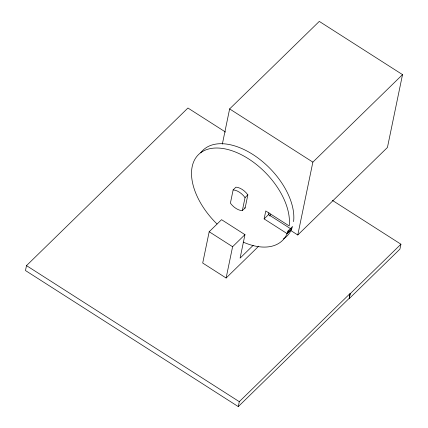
<?xml version="1.0" encoding="UTF-8"?>
<svg xmlns="http://www.w3.org/2000/svg" width="428" height="428" viewBox="0 0 428 428"><rect width="100%" height="100%" fill="white"/><g stroke="black" fill="none" stroke-linecap="round" stroke-linejoin="round"><path stroke-width="0.64" d="M225.588 132.102L187.935 108.027L26.499 265.617L25.477 270.544L238.278 406.6L349.237 298.279L350.259 293.351L349.237 298.279M222.357 144.049L229.627 108.921L319.283 21.4L402.523 74.616L387.436 147.473L297.781 234.993L290.468 230.318M253.21 245.319L240.103 258.116L244.96 234.646L221.549 219.676L209.19 231.746L202.706 263.038L226.118 278.007L258.742 246.159M233.137 189.898L230.414 203.065L230.74 203.605A12.615 7.41 45.7 0 0 242.189 210.678L245.148 207.938L247.855 194.858A12.615 7.41 45.7 0 0 235.946 187.154L233.137 189.898A12.615 7.41 45.7 0 1 245.046 197.602L242.339 210.683M226.118 278.007L232.597 246.715L244.96 234.646M283.341 238.963A60.054 35.278 45.7 0 0 290.821 230.831L292.581 226.492L288.172 230.799L287.53 233.881L264.124 218.911L265.767 210.967L289.178 225.931A60.054 35.278 45.7 0 0 251.846 161.062A60.054 35.278 45.7 0 0 194.772 159.51A60.054 35.278 45.7 0 0 217.012 223.972M264.124 218.911L268.533 214.61L268.912 212.775M269.886 216.038L270.293 214.08M238.278 406.6L239.295 401.673L350.259 293.351M297.781 234.993L312.868 162.137L402.523 74.616M332.369 200.368L400.929 244.206L399.913 249.133L349.435 298.407M243.179 242.088A60.054 35.278 45.7 0 0 286.412 235.138L288.172 230.799M245.046 197.602L247.855 194.858M287.386 233.035L291.794 228.734M287.118 233.613L291.527 229.312M350.457 293.48L400.929 244.206M245.148 207.938L244.998 207.938A12.615 7.41 45.7 0 1 244.409 207.88M229.627 108.921L312.868 162.137M268.533 214.61L290.403 228.589M209.19 231.746L232.597 246.715M26.499 265.617L239.295 401.673M200.743 152.78A60.054 35.278 45.7 0 1 258.159 158.13A60.054 35.278 45.7 0 1 293.592 221.629"/></g></svg>
